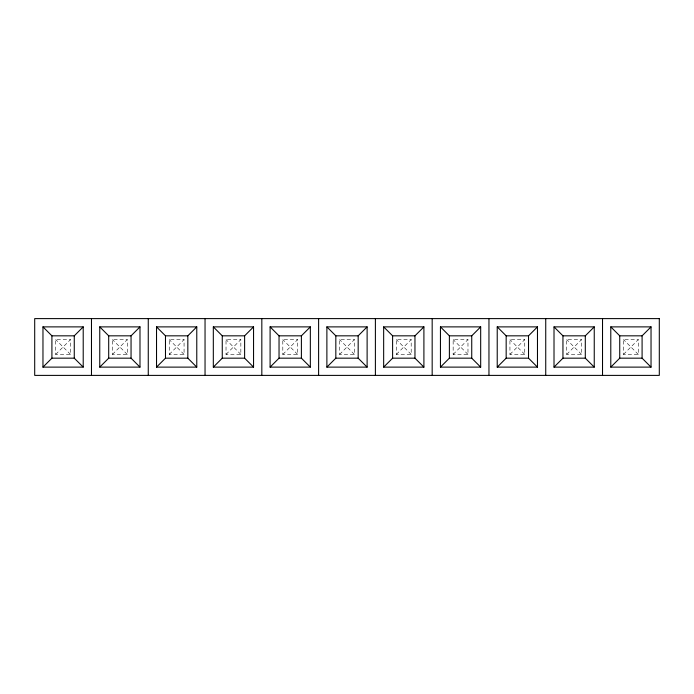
<?xml version="1.0" encoding="UTF-8"?>
<svg xmlns="http://www.w3.org/2000/svg" width="694" height="694" viewBox="0 0 694 694"><rect width="100%" height="100%" fill="white"/><g stroke="black" fill="none" stroke-linecap="round" stroke-linejoin="round"><path stroke-width="0.52" stroke-dasharray="3.47 2.6" d="M55.685 354.408L70.502 339.592L70.502 354.408L55.685 354.408L55.685 339.592L70.502 339.592M112.463 354.408L127.28 339.592L127.28 354.408L112.463 354.408L112.463 339.592L127.28 339.592M169.249 354.408L184.066 339.592L184.066 354.408L169.249 354.408L169.249 339.592L184.066 339.592M226.027 354.408L240.844 339.592L240.844 354.408L226.027 354.408L226.027 339.592L240.844 339.592M282.805 354.408L297.631 339.592L297.631 354.408L282.805 354.408L282.805 339.592L297.631 339.592M339.592 354.408L354.408 339.592L354.408 354.408L339.592 354.408L339.592 339.592L354.408 339.592M396.369 354.408L411.195 339.592L411.195 354.408L396.369 354.408L396.369 339.592L411.195 339.592M453.156 354.408L467.973 339.592L467.973 354.408L453.156 354.408L453.156 339.592L467.973 339.592M509.934 354.408L524.751 339.592L524.751 354.408L509.934 354.408L509.934 339.592L524.751 339.592M566.72 354.408L581.537 339.592L581.537 354.408L566.72 354.408L566.72 339.592L581.537 339.592M623.498 354.408L638.315 339.592L638.315 354.408L623.498 354.408L623.498 339.592L638.315 339.592M638.315 354.408L623.498 339.592M581.537 354.408L566.72 339.592M524.751 354.408L509.934 339.592M467.973 354.408L453.156 339.592M411.195 354.408L396.369 339.592M354.408 354.408L339.592 339.592M297.631 354.408L282.805 339.592M240.844 354.408L226.027 339.592M184.066 354.408L169.249 339.592M127.28 354.408L112.463 339.592M70.502 354.408L55.685 339.592"/><path stroke-width="1.04" d="M42.967 367.117L51.911 358.173L74.267 358.173L83.211 367.117L42.967 367.117L42.967 326.883L83.211 326.883L83.211 367.117M74.267 358.173L74.267 335.827L83.211 326.883M99.754 367.117L108.698 358.173L131.053 358.173L139.988 367.117L99.754 367.117L99.754 326.883L139.988 326.883L139.988 367.117M131.053 358.173L131.053 335.827L139.988 326.883M156.532 367.117L165.476 358.173L187.831 358.173L196.775 367.117L156.532 367.117L156.532 326.883L196.775 326.883L196.775 367.117M187.831 358.173L187.831 335.827L196.775 326.883M213.318 367.117L222.262 358.173L222.262 335.827L213.318 326.883L253.553 326.883L253.553 367.117L213.318 367.117L213.318 326.883M253.553 367.117L244.618 358.173L244.618 335.827L253.553 326.883M270.096 367.117L279.04 358.173L301.396 358.173L310.339 367.117L270.096 367.117L270.096 326.883L310.339 326.883L310.339 367.117M301.396 358.173L301.396 335.827L310.339 326.883M326.883 367.117L335.827 358.173L335.827 335.827L326.883 326.883L367.117 326.883L367.117 367.117L326.883 367.117L326.883 326.883M367.117 367.117L358.173 358.173L358.173 335.827L367.117 326.883M383.661 367.117L392.604 358.173L392.604 335.827L383.661 326.883L423.904 326.883L423.904 367.117L383.661 367.117L383.661 326.883M392.604 335.827L414.96 335.827L423.904 326.883M440.447 367.117L449.382 358.173L449.382 335.827L440.447 326.883L480.682 326.883L480.682 367.117L440.447 367.117L440.447 326.883M449.382 335.827L471.738 335.827L480.682 326.883M497.225 367.117L506.169 358.173L506.169 335.827L497.225 326.883L537.468 326.883L537.468 367.117L497.225 367.117L497.225 326.883M537.468 367.117L528.524 358.173L528.524 335.827L537.468 326.883M554.012 367.117L562.947 358.173L562.947 335.827L554.012 326.883L594.246 326.883L594.246 367.117L554.012 367.117L554.012 326.883M594.246 367.117L585.302 358.173L585.302 335.827L594.246 326.883M610.789 367.117L619.733 358.173L619.733 335.827L610.789 326.883L610.789 367.117L651.033 367.117L651.033 326.883L610.789 326.883M651.033 367.117L642.089 358.173L642.089 335.827L651.033 326.883M42.967 326.883L51.911 335.827L74.267 335.827M99.754 326.883L108.698 335.827L131.053 335.827M156.532 326.883L165.476 335.827L187.831 335.827M222.262 335.827L244.618 335.827M270.096 326.883L279.04 335.827L301.396 335.827M335.827 335.827L358.173 335.827M506.169 335.827L528.524 335.827M562.947 335.827L585.302 335.827M619.733 335.827L642.089 335.827M222.262 358.173L244.618 358.173M335.827 358.173L358.173 358.173M392.604 358.173L414.96 358.173L423.904 367.117M449.382 358.173L471.738 358.173L480.682 367.117M506.169 358.173L528.524 358.173M562.947 358.173L585.302 358.173M619.733 358.173L642.089 358.173M602.522 318.607L602.522 375.393M545.736 318.607L545.736 375.393M488.958 318.607L488.958 375.393M471.738 335.827L471.738 358.173M432.171 318.607L432.171 375.393M414.96 335.827L414.96 358.173M375.393 318.607L375.393 375.393M318.607 318.607L318.607 375.393M279.04 335.827L279.04 358.173M261.829 318.607L261.829 375.393M205.042 318.607L205.042 375.393M165.476 335.827L165.476 358.173M148.264 318.607L148.264 375.393M108.698 335.827L108.698 358.173M91.478 318.607L91.478 375.393M51.911 335.827L51.911 358.173M659.3 318.607L34.7 318.607L34.7 375.393L659.3 375.393L659.3 318.607"/></g></svg>
